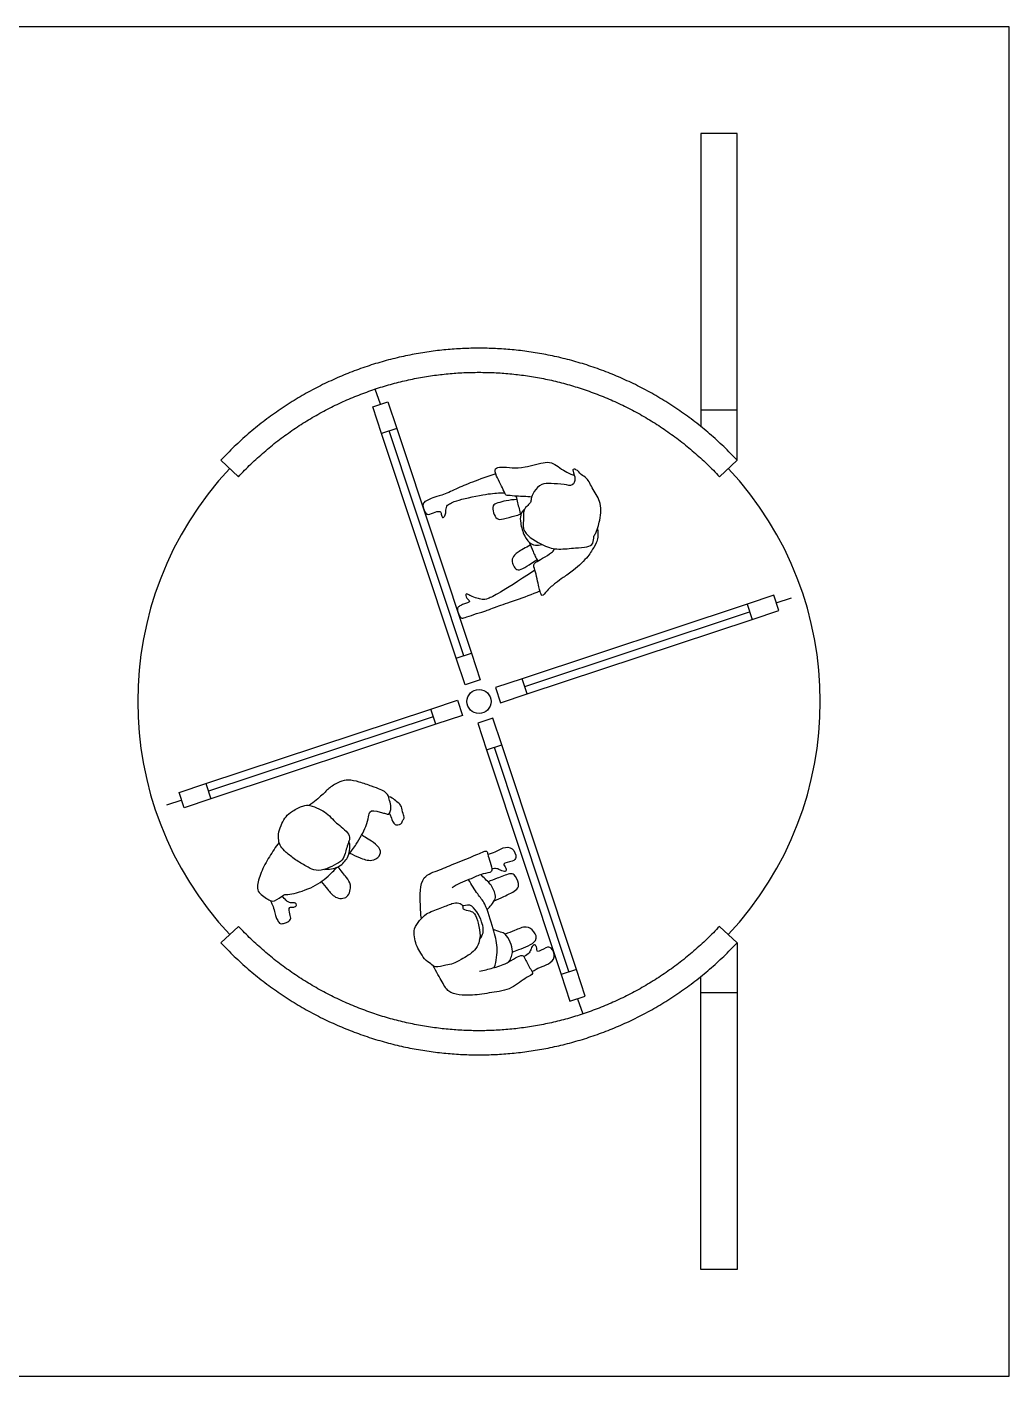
# Model space of a CAD drawing. Header units: millimetres. Extents: x 0.1 to 35.7, y -0.3 to 32.7.
# Drawn here: x 32.621 to 35.727, y 5.319 to 9.586 of the extents above; entities that cross this region are included whole.
import ezdxf

# ---------------------------------------------------------------- set-up
doc = ezdxf.new("R2010")
doc.units = ezdxf.units.MM
for name, color, linetype, true_color in [('AG-DIAGRAM', 7, 'Continuous', 0xfecc66), ('AG-DOORS', 7, 'Continuous', 0x66ccff), ('AG-PEOPLE', 7, 'Continuous', 0xfb0207), ('AG-WALLS', 7, 'Continuous', 0x6666ff), ('X-VPRT', 6, 'Continuous', 0xff00ff)]:
    doc.layers.add(name, color=color, linetype=linetype, true_color=true_color)

msp = doc.modelspace()

# ---------------------------------------------------------------- linework, layer by layer
at = {"layer": 'AG-DIAGRAM'}
for start, end in [(136.9272, 223.0728), (136.9272, 223.0728), (316.9272, 43.0728), (316.9272, 43.0728)]:
    msp.add_arc((34.0507, 7.4523), 1.0795, start, end, dxfattribs=at)
at = {"layer": 'AG-DOORS'}
for p, q in [((33.9786, 7.589), (33.7426, 8.3002)), ((33.9786, 7.589), (33.7426, 8.3002)), ((33.7908, 8.3162), (34.0268, 7.605)), ((33.7908, 8.3162), (34.0268, 7.605)), ((34.8985, 7.7604), (34.1873, 7.5244)), ((34.8985, 7.7604), (34.1873, 7.5244)), ((34.2033, 7.4762), (34.9145, 7.7122)), ((34.2033, 7.4762), (34.9145, 7.7122)), ((33.1868, 7.1925), (33.898, 7.4285)), ((33.1868, 7.1925), (33.898, 7.4285)), ((33.914, 7.3802), (33.2028, 7.1443)), ((33.914, 7.3802), (33.2028, 7.1443)), ((34.0745, 7.2997), (34.3105, 6.5885)), ((34.0745, 7.2997), (34.3105, 6.5885)), ((34.3587, 6.6045), (34.1228, 7.3157)), ((34.3587, 6.6045), (34.1228, 7.3157))]:
    msp.add_line(p, q, dxfattribs=at)
for points in [[(33.7387, 8.3925), (33.7227, 8.4408)], [(33.7387, 8.3925), (33.7227, 8.4408)], [(34.0027, 7.597), (33.7667, 8.3082)], [(34.0027, 7.597), (33.7667, 8.3082)], [(34.9909, 7.7643), (35.0391, 7.7803)], [(34.9909, 7.7643), (35.0391, 7.7803)], [(34.1953, 7.5003), (34.9065, 7.7363)], [(34.1953, 7.5003), (34.9065, 7.7363)], [(33.906, 7.4043), (33.1948, 7.1684)], [(33.906, 7.4043), (33.1948, 7.1684)], [(34.0986, 7.3077), (34.3346, 6.5965)], [(34.0986, 7.3077), (34.3346, 6.5965)], [(33.1105, 7.1404), (33.0622, 7.1244)], [(33.1105, 7.1404), (33.0622, 7.1244)], [(34.3626, 6.5121), (34.3786, 6.4639)], [(34.3626, 6.5121), (34.3786, 6.4639)]]:
    msp.add_lwpolyline(points, dxfattribs=at)
for points in [[(33.7908, 8.3162), (33.7426, 8.3002), (33.7146, 8.3845), (33.7628, 8.4005)], [(33.7908, 8.3162), (33.7426, 8.3002), (33.7146, 8.3845), (33.7628, 8.4005)], [(34.8985, 7.7604), (34.9145, 7.7122), (34.9989, 7.7402), (34.9829, 7.7884)], [(34.8985, 7.7604), (34.9145, 7.7122), (34.9989, 7.7402), (34.9829, 7.7884)], [(34.0548, 7.5206), (34.0066, 7.5046), (33.9786, 7.589), (34.0268, 7.605)], [(34.0548, 7.5206), (34.0066, 7.5046), (33.9786, 7.589), (34.0268, 7.605)], [(34.1029, 7.4964), (34.1189, 7.4482), (34.2033, 7.4762), (34.1873, 7.5244)], [(34.1029, 7.4964), (34.1189, 7.4482), (34.2033, 7.4762), (34.1873, 7.5244)], [(33.9824, 7.4564), (33.9984, 7.4082), (33.914, 7.3802), (33.898, 7.4285)], [(33.9824, 7.4564), (33.9984, 7.4082), (33.914, 7.3802), (33.898, 7.4285)], [(34.0948, 7.4001), (34.0465, 7.3841), (34.0745, 7.2997), (34.1228, 7.3157)], [(34.0948, 7.4001), (34.0465, 7.3841), (34.0745, 7.2997), (34.1228, 7.3157)], [(33.1868, 7.1925), (33.2028, 7.1443), (33.1184, 7.1163), (33.1025, 7.1645)], [(33.1868, 7.1925), (33.2028, 7.1443), (33.1184, 7.1163), (33.1025, 7.1645)], [(34.3587, 6.6045), (34.3105, 6.5885), (34.3385, 6.5041), (34.3867, 6.5201)], [(34.3587, 6.6045), (34.3105, 6.5885), (34.3385, 6.5041), (34.3867, 6.5201)]]:
    msp.add_lwpolyline(points, close=True, dxfattribs=at)
msp.add_circle((34.0507, 7.4523), 0.0381, dxfattribs=at)
msp.add_circle((34.0507, 7.4523), 0.0381, dxfattribs=at)
at = {"layer": 'AG-PEOPLE'}
for points, knots in [([(34.2171, 8.0985), (34.2092, 8.0996), (34.1927, 8.1014), (34.1705, 8.1008), (34.1449, 8.1048), (34.1351, 8.1033), (34.1303, 8.1192), (34.105, 8.1633), (34.0984, 8.1906), (34.1227, 8.1957), (34.1571, 8.1906), (34.1959, 8.1914), (34.2603, 8.2116), (34.2867, 8.2078), (34.324, 8.1767), (34.346, 8.1706), (34.3525, 8.1672)], [0.022023, 0.022023, 0.022023, 0.022023, 0.289398, 0.570306, 0.859989, 1.018546, 1.230702, 1.651228, 1.924695, 2.17212, 2.509109, 2.876754, 3.339024, 3.633365, 4.039354, 4.291366, 4.291366, 4.291366, 4.291366]), ([(34.2171, 8.0985), (34.2092, 8.0996), (34.1927, 8.1014), (34.1705, 8.1008), (34.1449, 8.1048), (34.1351, 8.1033), (34.1303, 8.1192), (34.105, 8.1633), (34.0984, 8.1906), (34.1227, 8.1957), (34.1571, 8.1906), (34.1959, 8.1914), (34.2603, 8.2116), (34.2867, 8.2078), (34.324, 8.1767), (34.346, 8.1706), (34.3525, 8.1672)], [0.022023, 0.022023, 0.022023, 0.022023, 0.289398, 0.570306, 0.859989, 1.018546, 1.230702, 1.651228, 1.924695, 2.17212, 2.509109, 2.876754, 3.339024, 3.633365, 4.039354, 4.291366, 4.291366, 4.291366, 4.291366]), ([(34.1036, 8.1725), (34.0782, 8.1643), (34.0274, 8.146), (33.9796, 8.1254), (33.9344, 8.1041), (33.9045, 8.0984), (33.887, 8.0885), (33.8723, 8.081), (33.8738, 8.063), (33.8848, 8.0399), (33.9058, 8.0486), (33.9281, 8.0573), (33.9315, 8.0455), (33.9344, 8.0308), (33.9443, 8.0403), (33.9464, 8.0525), (33.9463, 8.0724), (33.965, 8.0801), (33.9691, 8.0861), (34.0668, 8.1089), (34.1099, 8.1119), (34.1272, 8.1128), (34.1318, 8.1129)], [0.092993, 0.092993, 0.092993, 0.092993, 0.571784, 1.0203, 1.434491, 1.759188, 2.023127, 2.246838, 2.487274, 2.761234, 3.027036, 3.297389, 3.483305, 3.682118, 3.855547, 4.071751, 4.30894, 4.552865, 4.924287, 5.41607, 5.834538, 5.991066, 5.991066, 5.991066, 5.991066]), ([(34.1036, 8.1725), (34.0782, 8.1643), (34.0274, 8.146), (33.9796, 8.1254), (33.9344, 8.1041), (33.9045, 8.0984), (33.887, 8.0885), (33.8723, 8.081), (33.8738, 8.063), (33.8848, 8.0399), (33.9058, 8.0486), (33.9281, 8.0573), (33.9315, 8.0455), (33.9344, 8.0308), (33.9443, 8.0403), (33.9464, 8.0525), (33.9463, 8.0724), (33.965, 8.0801), (33.9691, 8.0861), (34.0668, 8.1089), (34.1099, 8.1119), (34.1272, 8.1128), (34.1318, 8.1129)], [0.092993, 0.092993, 0.092993, 0.092993, 0.571784, 1.0203, 1.434491, 1.759188, 2.023127, 2.246838, 2.487274, 2.761234, 3.027036, 3.297389, 3.483305, 3.682118, 3.855547, 4.071751, 4.30894, 4.552865, 4.924287, 5.41607, 5.834538, 5.991066, 5.991066, 5.991066, 5.991066]), ([(34.3473, 8.1856), (34.3488, 8.1875), (34.3602, 8.1877), (34.3734, 8.1683), (34.3941, 8.1606), (34.4104, 8.1208), (34.4411, 8.0809), (34.4332, 8.0204), (34.4212, 7.9852), (34.4126, 7.9753), (34.414, 7.9509), (34.391, 7.9391), (34.3551, 7.9389), (34.301, 7.9316), (34.2557, 7.9428), (34.1858, 7.9847), (34.1925, 8.0247), (34.1891, 8.0582), (34.2046, 8.0722), (34.2147, 8.0816), (34.2149, 8.0943), (34.224, 8.1174), (34.2476, 8.1438), (34.2788, 8.1411), (34.3186, 8.1408), (34.3481, 8.1311), (34.3566, 8.1577), (34.3513, 8.1712), (34.3473, 8.1856)], [0, 0, 0, 0, 0.540885, 1.348432, 2.125018, 3.206025, 4.411346, 5.725004, 6.742835, 7.338387, 8.116281, 8.91209, 9.94063, 11.17911, 12.377253, 13.833756, 14.859167, 15.816998, 16.56186, 17.170043, 17.747979, 18.592705, 19.567613, 20.494571, 21.592605, 22.456427, 23.238938, 24.011374, 24.011374, 24.011374, 24.011374]), ([(34.3473, 8.1856), (34.3488, 8.1875), (34.3602, 8.1877), (34.3734, 8.1683), (34.3941, 8.1606), (34.4104, 8.1208), (34.4411, 8.0809), (34.4332, 8.0204), (34.4212, 7.9852), (34.4126, 7.9753), (34.414, 7.9509), (34.391, 7.9391), (34.3551, 7.9389), (34.301, 7.9316), (34.2557, 7.9428), (34.1858, 7.9847), (34.1925, 8.0247), (34.1891, 8.0582), (34.2046, 8.0722), (34.2147, 8.0816), (34.2149, 8.0943), (34.224, 8.1174), (34.2476, 8.1438), (34.2788, 8.1411), (34.3186, 8.1408), (34.3481, 8.1311), (34.3566, 8.1577), (34.3513, 8.1712), (34.3473, 8.1856)], [0, 0, 0, 0, 0.540885, 1.348432, 2.125018, 3.206025, 4.411346, 5.725004, 6.742835, 7.338387, 8.116281, 8.91209, 9.94063, 11.17911, 12.377253, 13.833756, 14.859167, 15.816998, 16.56186, 17.170043, 17.747979, 18.592705, 19.567613, 20.494571, 21.592605, 22.456427, 23.238938, 24.011374, 24.011374, 24.011374, 24.011374]), ([(34.1702, 8.0912), (34.1589, 8.0907), (34.1367, 8.0879), (34.111, 8.0812), (34.091, 8.0731), (34.0959, 8.0487), (34.1059, 8.0269), (34.1286, 8.0291), (34.1638, 8.0398), (34.1759, 8.0429), (34.1821, 8.0446)], [0, 0, 0, 0, 0.333388, 0.633093, 0.872651, 1.140332, 1.405914, 1.661957, 2.010267, 2.261384, 2.261384, 2.261384, 2.261384]), ([(34.1702, 8.0912), (34.1589, 8.0907), (34.1367, 8.0879), (34.111, 8.0812), (34.091, 8.0731), (34.0959, 8.0487), (34.1059, 8.0269), (34.1286, 8.0291), (34.1638, 8.0398), (34.1759, 8.0429), (34.1821, 8.0446)], [0, 0, 0, 0, 0.333388, 0.633093, 0.872651, 1.140332, 1.405914, 1.661957, 2.010267, 2.261384, 2.261384, 2.261384, 2.261384]), ([(34.1677, 8.1018), (34.1693, 8.0947), (34.1727, 8.0805), (34.1792, 8.055), (34.1827, 8.0423)], [0, 0, 0, 0, 0.2681262, 0.6282849, 0.6282849, 0.6282849, 0.6282849]), ([(34.1677, 8.1018), (34.1693, 8.0947), (34.1727, 8.0805), (34.1792, 8.055), (34.1827, 8.0423)], [0, 0, 0, 0, 0.2681262, 0.6282849, 0.6282849, 0.6282849, 0.6282849]), ([(34.1945, 8.0604), (34.1886, 8.0567), (34.1803, 8.0412), (34.1813, 8.0163), (34.1925, 7.9743), (34.2146, 7.9479), (34.2323, 7.9454), (34.2507, 7.9485)], [0.034565, 0.034565, 0.034565, 0.034565, 0.293128, 0.582098, 0.959546, 1.2874, 1.568541, 1.568541, 1.568541, 1.568541]), ([(34.1945, 8.0604), (34.1886, 8.0567), (34.1803, 8.0412), (34.1813, 8.0163), (34.1925, 7.9743), (34.2146, 7.9479), (34.2323, 7.9454), (34.2507, 7.9485)], [0.034565, 0.034565, 0.034565, 0.034565, 0.293128, 0.582098, 0.959546, 1.2874, 1.568541, 1.568541, 1.568541, 1.568541]), ([(34.4253, 7.9983), (34.429, 7.9774), (34.4241, 7.9538), (34.4058, 7.9277), (34.3958, 7.9099), (34.3502, 7.8659), (34.3176, 7.8455), (34.2929, 7.8267), (34.2667, 7.8064), (34.2499, 7.78), (34.2437, 7.8021), (34.2399, 7.8141), (34.2291, 7.8671), (34.2213, 7.885), (34.231, 7.8939), (34.2518, 7.9051), (34.28, 7.9222), (34.2863, 7.9284), (34.289, 7.9359)], [5.845179, 5.845179, 5.845179, 5.845179, 6.205684, 6.527967, 6.798974, 7.263743, 7.639304, 7.962049, 8.317199, 8.592265, 8.81089, 9.044979, 9.478707, 9.730114, 9.917289, 10.211624, 10.553133, 10.751482, 10.751482, 10.751482, 10.751482]), ([(34.4253, 7.9983), (34.429, 7.9774), (34.4241, 7.9538), (34.4058, 7.9277), (34.3958, 7.9099), (34.3502, 7.8659), (34.3176, 7.8455), (34.2929, 7.8267), (34.2667, 7.8064), (34.2499, 7.78), (34.2437, 7.8021), (34.2399, 7.8141), (34.2291, 7.8671), (34.2213, 7.885), (34.231, 7.8939), (34.2518, 7.9051), (34.28, 7.9222), (34.2863, 7.9284), (34.289, 7.9359)], [5.845179, 5.845179, 5.845179, 5.845179, 6.205684, 6.527967, 6.798974, 7.263743, 7.639304, 7.962049, 8.317199, 8.592265, 8.81089, 9.044979, 9.478707, 9.730114, 9.917289, 10.211624, 10.553133, 10.751482, 10.751482, 10.751482, 10.751482]), ([(34.213, 7.947), (34.206, 7.9433), (34.1835, 7.9306), (34.1617, 7.9173), (34.1526, 7.8982), (34.1597, 7.8827), (34.1688, 7.8657), (34.191, 7.8715), (34.2097, 7.8858), (34.2297, 7.8982), (34.2342, 7.9011)], [0.130877, 0.130877, 0.130877, 0.130877, 0.300998, 0.613155, 0.860895, 1.092911, 1.324967, 1.578343, 1.873404, 2.021522, 2.021522, 2.021522, 2.021522]), ([(34.213, 7.947), (34.206, 7.9433), (34.1835, 7.9306), (34.1617, 7.9173), (34.1526, 7.8982), (34.1597, 7.8827), (34.1688, 7.8657), (34.191, 7.8715), (34.2097, 7.8858), (34.2297, 7.8982), (34.2342, 7.9011)], [0.130877, 0.130877, 0.130877, 0.130877, 0.300998, 0.613155, 0.860895, 1.092911, 1.324967, 1.578343, 1.873404, 2.021522, 2.021522, 2.021522, 2.021522]), ([(34.2089, 7.9565), (34.2131, 7.9466), (34.2219, 7.927), (34.2277, 7.9125), (34.2338, 7.9016), (34.2368, 7.8968)], [0, 0, 0, 0, 0.324784, 0.5634052, 0.768802, 0.768802, 0.768802, 0.768802]), ([(34.2089, 7.9565), (34.2131, 7.9466), (34.2219, 7.927), (34.2277, 7.9125), (34.2338, 7.9016), (34.2368, 7.8968)], [0, 0, 0, 0, 0.324784, 0.5634052, 0.768802, 0.768802, 0.768802, 0.768802]), ([(34.2275, 7.8681), (34.1686, 7.8284), (34.1077, 7.7916), (34.0779, 7.7756), (34.0599, 7.7744), (34.0456, 7.7784), (34.023, 7.7864), (34.0143, 7.7934), (34.0081, 7.7926), (34.0087, 7.7837), (34.016, 7.775), (34.0231, 7.7684), (34.0152, 7.7639), (34.0017, 7.76), (33.9897, 7.7551), (33.9816, 7.7486), (33.9823, 7.7388), (33.9863, 7.7282), (33.9937, 7.7142), (34.0036, 7.7165), (34.0336, 7.7276), (34.0702, 7.7383), (34.0836, 7.7434), (34.1005, 7.7506), (34.1616, 7.7714), (34.2197, 7.7914), (34.2434, 7.8028)], [0.003906, 0.003906, 0.003906, 0.003906, 0.094916, 0.189831, 0.284747, 0.379662, 0.474578, 0.569493, 0.664409, 0.759324, 0.85424, 0.949155, 1.044071, 1.138986, 1.233902, 1.328817, 1.423733, 1.518648, 1.613564, 1.708479, 1.803395, 1.89831, 1.993226, 2.088141, 2.183057, 2.265888, 2.265888, 2.265888, 2.265888]), ([(34.2275, 7.8681), (34.1686, 7.8284), (34.1077, 7.7916), (34.0779, 7.7756), (34.0599, 7.7744), (34.0456, 7.7784), (34.023, 7.7864), (34.0143, 7.7934), (34.0081, 7.7926), (34.0087, 7.7837), (34.016, 7.775), (34.0231, 7.7684), (34.0152, 7.7639), (34.0017, 7.76), (33.9897, 7.7551), (33.9816, 7.7486), (33.9823, 7.7388), (33.9863, 7.7282), (33.9937, 7.7142), (34.0036, 7.7165), (34.0336, 7.7276), (34.0702, 7.7383), (34.0836, 7.7434), (34.1005, 7.7506), (34.1616, 7.7714), (34.2197, 7.7914), (34.2434, 7.8028)], [0.003906, 0.003906, 0.003906, 0.003906, 0.094916, 0.189831, 0.284747, 0.379662, 0.474578, 0.569493, 0.664409, 0.759324, 0.85424, 0.949155, 1.044071, 1.138986, 1.233902, 1.328817, 1.423733, 1.518648, 1.613564, 1.708479, 1.803395, 1.89831, 1.993226, 2.088141, 2.183057, 2.265888, 2.265888, 2.265888, 2.265888]), ([(33.6386, 6.969), (33.6471, 6.9792), (33.6663, 7.0042), (33.6941, 7.0552), (33.7015, 7.0869), (33.7034, 7.1063), (33.7158, 7.1092), (33.7413, 7.101), (33.7542, 7.0986), (33.7676, 7.0918), (33.7742, 7.1189), (33.7676, 7.1391), (33.7637, 7.1573), (33.7462, 7.173), (33.7329, 7.1761), (33.6749, 7.1976), (33.638, 7.2057), (33.6098, 7.1996), (33.5767, 7.1801), (33.5565, 7.1571), (33.5287, 7.135), (33.5137, 7.1236)], [4.427328, 4.427328, 4.427328, 4.427328, 4.743516, 5.219621, 5.56574, 5.785522, 6.69906, 6.993386, 7.222241, 7.416602, 7.667873, 7.946573, 8.200033, 8.462173, 9.549757, 10.002087, 10.357411, 10.665623, 11.024266, 11.371686, 11.759121, 11.759121, 11.759121, 11.759121]), ([(33.6386, 6.969), (33.6471, 6.9792), (33.6663, 7.0042), (33.6941, 7.0552), (33.7015, 7.0869), (33.7034, 7.1063), (33.7158, 7.1092), (33.7413, 7.101), (33.7542, 7.0986), (33.7676, 7.0918), (33.7742, 7.1189), (33.7676, 7.1391), (33.7637, 7.1573), (33.7462, 7.173), (33.7329, 7.1761), (33.6749, 7.1976), (33.638, 7.2057), (33.6098, 7.1996), (33.5767, 7.1801), (33.5565, 7.1571), (33.5287, 7.135), (33.5137, 7.1236)], [4.427328, 4.427328, 4.427328, 4.427328, 4.743516, 5.219621, 5.56574, 5.785522, 6.69906, 6.993386, 7.222241, 7.416602, 7.667873, 7.946573, 8.200033, 8.462173, 9.549757, 10.002087, 10.357411, 10.665623, 11.024266, 11.371686, 11.759121, 11.759121, 11.759121, 11.759121]), ([(33.7671, 7.0979), (33.7689, 7.095), (33.7734, 7.0869), (33.7781, 7.0679), (33.7911, 7.0591), (33.8082, 7.0646), (33.8069, 7.0746), (33.8168, 7.0837), (33.8094, 7.0984), (33.8068, 7.1201), (33.7981, 7.1294), (33.7851, 7.1396), (33.7736, 7.1492), (33.7647, 7.1512)], [0.076677, 0.076677, 0.076677, 0.076677, 0.227368, 0.470844, 0.709044, 1.211532, 1.412507, 1.607913, 1.83551, 2.109389, 2.313272, 2.549061, 2.745475, 2.745475, 2.745475, 2.745475]), ([(33.7671, 7.0979), (33.7689, 7.095), (33.7734, 7.0869), (33.7781, 7.0679), (33.7911, 7.0591), (33.8082, 7.0646), (33.8069, 7.0746), (33.8168, 7.0837), (33.8094, 7.0984), (33.8068, 7.1201), (33.7981, 7.1294), (33.7851, 7.1396), (33.7736, 7.1492), (33.7647, 7.1512)], [0.076677, 0.076677, 0.076677, 0.076677, 0.227368, 0.470844, 0.709044, 1.211532, 1.412507, 1.607913, 1.83551, 2.109389, 2.313272, 2.549061, 2.745475, 2.745475, 2.745475, 2.745475]), ([(33.4183, 7.0068), (33.4073, 6.9922), (33.3872, 6.9617), (33.3607, 6.9138), (33.3471, 6.8685), (33.3528, 6.8477), (33.3706, 6.8354), (33.3858, 6.8239), (33.4053, 6.8173), (33.4325, 6.8443), (33.4527, 6.8399), (33.5239, 6.8618), (33.5656, 6.8914), (33.5926, 6.9182), (33.6018, 6.9279)], [0, 0, 0, 0, 0.430576, 0.868251, 1.259868, 1.507448, 1.759995, 2.005663, 2.243128, 2.57976, 2.832661, 3.311754, 3.784606, 4.044437, 4.044437, 4.044437, 4.044437]), ([(33.4183, 7.0068), (33.4073, 6.9922), (33.3872, 6.9617), (33.3607, 6.9138), (33.3471, 6.8685), (33.3528, 6.8477), (33.3706, 6.8354), (33.3858, 6.8239), (33.4053, 6.8173), (33.4325, 6.8443), (33.4527, 6.8399), (33.5239, 6.8618), (33.5656, 6.8914), (33.5926, 6.9182), (33.6018, 6.9279)], [0, 0, 0, 0, 0.430576, 0.868251, 1.259868, 1.507448, 1.759995, 2.005663, 2.243128, 2.57976, 2.832661, 3.311754, 3.784606, 4.044437, 4.044437, 4.044437, 4.044437]), ([(33.642, 6.9731), (33.6518, 6.9676), (33.6725, 6.9586), (33.7101, 6.9443), (33.738, 6.9618), (33.7413, 6.9865), (33.7173, 7.0072), (33.6957, 7.0193), (33.6844, 7.027), (33.6797, 7.0297)], [0.022532, 0.022532, 0.022532, 0.022532, 0.333111, 0.679808, 0.946809, 1.205089, 1.505859, 1.788559, 1.998849, 1.998849, 1.998849, 1.998849]), ([(33.642, 6.9731), (33.6518, 6.9676), (33.6725, 6.9586), (33.7101, 6.9443), (33.738, 6.9618), (33.7413, 6.9865), (33.7173, 7.0072), (33.6957, 7.0193), (33.6844, 7.027), (33.6797, 7.0297)], [0.022532, 0.022532, 0.022532, 0.022532, 0.333111, 0.679808, 0.946809, 1.205089, 1.505859, 1.788559, 1.998849, 1.998849, 1.998849, 1.998849]), ([(33.8687, 6.7659), (33.8661, 6.7803), (33.8656, 6.8191), (33.8608, 6.8993), (33.925, 6.9181), (33.9766, 6.9417), (34.0368, 6.9639), (34.0768, 6.9844), (34.078, 6.9675), (34.0857, 6.9447), (34.0944, 6.9181), (34.0847, 6.9098), (34.0533, 6.9065), (34.0225, 6.8888), (33.9904, 6.879), (33.9741, 6.8687), (33.9663, 6.8634)], [6.682038, 6.682038, 6.682038, 6.682038, 7.076266, 7.806153, 8.304227, 8.77662, 9.284333, 9.649979, 9.844608, 10.160206, 10.472731, 10.661147, 10.998544, 11.371438, 11.724832, 12.051545, 12.051545, 12.051545, 12.051545]), ([(33.8687, 6.7659), (33.8661, 6.7803), (33.8656, 6.8191), (33.8608, 6.8993), (33.925, 6.9181), (33.9766, 6.9417), (34.0368, 6.9639), (34.0768, 6.9844), (34.078, 6.9675), (34.0857, 6.9447), (34.0944, 6.9181), (34.0847, 6.9098), (34.0533, 6.9065), (34.0225, 6.8888), (33.9904, 6.879), (33.9741, 6.8687), (33.9663, 6.8634)], [6.682038, 6.682038, 6.682038, 6.682038, 7.076266, 7.806153, 8.304227, 8.77662, 9.284333, 9.649979, 9.844608, 10.160206, 10.472731, 10.661147, 10.998544, 11.371438, 11.724832, 12.051545, 12.051545, 12.051545, 12.051545]), ([(34.0784, 6.9694), (34.0864, 6.9713), (34.1035, 6.9756), (34.1261, 6.992), (34.1584, 6.9926), (34.1716, 6.9578), (34.1579, 6.9459), (34.1195, 6.9412), (34.1381, 6.9264), (34.1363, 6.9111), (34.1179, 6.9185), (34.1086, 6.9244), (34.0967, 6.9239), (34.0915, 6.9227)], [0.038839, 0.038839, 0.038839, 0.038839, 0.324329, 0.654038, 0.980089, 1.31306, 1.562526, 1.890179, 2.123217, 2.319335, 2.559559, 2.78492, 2.989829, 2.989829, 2.989829, 2.989829]), ([(34.0784, 6.9694), (34.0864, 6.9713), (34.1035, 6.9756), (34.1261, 6.992), (34.1584, 6.9926), (34.1716, 6.9578), (34.1579, 6.9459), (34.1195, 6.9412), (34.1381, 6.9264), (34.1363, 6.9111), (34.1179, 6.9185), (34.1086, 6.9244), (34.0967, 6.9239), (34.0915, 6.9227)], [0.038839, 0.038839, 0.038839, 0.038839, 0.324329, 0.654038, 0.980089, 1.31306, 1.562526, 1.890179, 2.123217, 2.319335, 2.559559, 2.78492, 2.989829, 2.989829, 2.989829, 2.989829]), ([(33.5518, 6.8826), (33.5581, 6.8742), (33.573, 6.8583), (33.5929, 6.8296), (33.6383, 6.8258), (33.6484, 6.8754), (33.6312, 6.8947), (33.6142, 6.9183), (33.6043, 6.929)], [0.019557, 0.019557, 0.019557, 0.019557, 0.312094, 0.629937, 0.948814, 1.258571, 1.538083, 1.876173, 1.876173, 1.876173, 1.876173]), ([(33.5518, 6.8826), (33.5581, 6.8742), (33.573, 6.8583), (33.5929, 6.8296), (33.6383, 6.8258), (33.6484, 6.8754), (33.6312, 6.8947), (33.6142, 6.9183), (33.6043, 6.929)], [0.019557, 0.019557, 0.019557, 0.019557, 0.312094, 0.629937, 0.948814, 1.258571, 1.538083, 1.876173, 1.876173, 1.876173, 1.876173]), ([(34.0991, 6.6107), (34.1057, 6.6311), (34.1126, 6.6764), (34.0952, 6.7317), (34.0726, 6.8137), (34.0459, 6.8417), (34.0271, 6.8733), (34.0179, 6.8883)], [0, 0, 0, 0, 0.49262, 0.970296, 1.525877, 1.91054, 2.357805, 2.357805, 2.357805, 2.357805]), ([(34.0991, 6.6107), (34.1057, 6.6311), (34.1126, 6.6764), (34.0952, 6.7317), (34.0726, 6.8137), (34.0459, 6.8417), (34.0271, 6.8733), (34.0179, 6.8883)], [0, 0, 0, 0, 0.49262, 0.970296, 1.525877, 1.91054, 2.357805, 2.357805, 2.357805, 2.357805]), ([(34.0761, 6.7941), (34.0797, 6.7974), (34.0864, 6.804), (34.1017, 6.8238), (34.1044, 6.8422), (34.0877, 6.8765), (34.0699, 6.8902), (34.0612, 6.9003), (34.0569, 6.905)], [0, 0, 0, 0, 0.233477, 0.532145, 0.79329, 1.163492, 1.458071, 1.725911, 1.725911, 1.725911, 1.725911]), ([(34.0761, 6.7941), (34.0797, 6.7974), (34.0864, 6.804), (34.1017, 6.8238), (34.1044, 6.8422), (34.0877, 6.8765), (34.0699, 6.8902), (34.0612, 6.9003), (34.0569, 6.905)], [0, 0, 0, 0, 0.233477, 0.532145, 0.79329, 1.163492, 1.458071, 1.725911, 1.725911, 1.725911, 1.725911]), ([(34.0988, 6.8219), (34.109, 6.8261), (34.1272, 6.8351), (34.1737, 6.8556), (34.1783, 6.8761), (34.164, 6.9076), (34.1457, 6.9087), (34.1084, 6.8928), (34.0886, 6.8857), (34.0794, 6.8823)], [0, 0, 0, 0, 0.353805, 0.775896, 1.041599, 1.377968, 1.615337, 2.001902, 2.313716, 2.313716, 2.313716, 2.313716]), ([(34.0988, 6.8219), (34.109, 6.8261), (34.1272, 6.8351), (34.1737, 6.8556), (34.1783, 6.8761), (34.164, 6.9076), (34.1457, 6.9087), (34.1084, 6.8928), (34.0886, 6.8857), (34.0794, 6.8823)], [0, 0, 0, 0, 0.353805, 0.775896, 1.041599, 1.377968, 1.615337, 2.001902, 2.313716, 2.313716, 2.313716, 2.313716]), ([(33.3909, 6.8227), (33.3932, 6.818), (33.3973, 6.8088), (33.4052, 6.7886), (33.4066, 6.7719), (33.4138, 6.7599), (33.4204, 6.7482), (33.4302, 6.7496), (33.4418, 6.753), (33.4588, 6.7622), (33.4516, 6.7799), (33.4482, 6.8049), (33.4649, 6.7996), (33.4758, 6.8076), (33.4697, 6.8169), (33.4571, 6.8139), (33.4466, 6.8183), (33.4398, 6.8241), (33.4328, 6.8309), (33.4279, 6.8373)], [0, 0, 0, 0, 0.230096, 0.50216, 0.734947, 0.945364, 1.136113, 1.297115, 1.500677, 1.734012, 1.966438, 2.230645, 2.437991, 2.636885, 2.793434, 2.998028, 3.190296, 3.368036, 3.574099, 3.574099, 3.574099, 3.574099]), ([(33.3909, 6.8227), (33.3932, 6.818), (33.3973, 6.8088), (33.4052, 6.7886), (33.4066, 6.7719), (33.4138, 6.7599), (33.4204, 6.7482), (33.4302, 6.7496), (33.4418, 6.753), (33.4588, 6.7622), (33.4516, 6.7799), (33.4482, 6.8049), (33.4649, 6.7996), (33.4758, 6.8076), (33.4697, 6.8169), (33.4571, 6.8139), (33.4466, 6.8183), (33.4398, 6.8241), (33.4328, 6.8309), (33.4279, 6.8373)], [0, 0, 0, 0, 0.230096, 0.50216, 0.734947, 0.945364, 1.136113, 1.297115, 1.500677, 1.734012, 1.966438, 2.230645, 2.437991, 2.636885, 2.793434, 2.998028, 3.190296, 3.368036, 3.574099, 3.574099, 3.574099, 3.574099]), ([(33.9458, 6.6179), (33.9547, 6.6199), (33.9693, 6.6218), (33.9949, 6.6365), (34.0393, 6.6623), (34.0502, 6.6891), (34.056, 6.712), (34.0495, 6.7509), (34.038, 6.7821), (34.0239, 6.7911), (33.9969, 6.7939), (34.0018, 6.8067), (33.9859, 6.8168), (33.9637, 6.8144), (33.9287, 6.7969), (33.8828, 6.7837), (33.8631, 6.7589), (33.841, 6.7345), (33.8498, 6.682), (33.8641, 6.6633), (33.8765, 6.6362), (33.8988, 6.6231), (33.9118, 6.6088), (33.9352, 6.6156), (33.9458, 6.6179)], [0, 0, 0, 0, 0.297584, 0.631064, 1.068635, 1.39533, 1.69617, 2.097861, 2.458938, 2.716293, 3.010442, 3.199165, 3.447293, 3.731671, 4.119196, 4.541864, 4.881702, 5.22714, 5.673063, 5.989311, 6.327668, 6.644571, 6.906626, 7.259736, 7.259736, 7.259736, 7.259736]), ([(33.9458, 6.6179), (33.9547, 6.6199), (33.9693, 6.6218), (33.9949, 6.6365), (34.0393, 6.6623), (34.0502, 6.6891), (34.056, 6.712), (34.0495, 6.7509), (34.038, 6.7821), (34.0239, 6.7911), (33.9969, 6.7939), (34.0018, 6.8067), (33.9859, 6.8168), (33.9637, 6.8144), (33.9287, 6.7969), (33.8828, 6.7837), (33.8631, 6.7589), (33.841, 6.7345), (33.8498, 6.682), (33.8641, 6.6633), (33.8765, 6.6362), (33.8988, 6.6231), (33.9118, 6.6088), (33.9352, 6.6156), (33.9458, 6.6179)], [0, 0, 0, 0, 0.297584, 0.631064, 1.068635, 1.39533, 1.69617, 2.097861, 2.458938, 2.716293, 3.010442, 3.199165, 3.447293, 3.731671, 4.119196, 4.541864, 4.881702, 5.22714, 5.673063, 5.989311, 6.327668, 6.644571, 6.906626, 7.259736, 7.259736, 7.259736, 7.259736]), ([(34.0526, 6.6998), (34.0557, 6.7032), (34.0625, 6.7131), (34.0658, 6.732), (34.0594, 6.7566), (34.0465, 6.7865), (34.0259, 6.8096), (34.0141, 6.8083), (33.9989, 6.8056)], [0.121052, 0.121052, 0.121052, 0.121052, 0.297289, 0.584433, 0.895396, 1.26174, 1.600834, 1.760925, 1.760925, 1.760925, 1.760925]), ([(34.0526, 6.6998), (34.0557, 6.7032), (34.0625, 6.7131), (34.0658, 6.732), (34.0594, 6.7566), (34.0465, 6.7865), (34.0259, 6.8096), (34.0141, 6.8083), (33.9989, 6.8056)], [0.121052, 0.121052, 0.121052, 0.121052, 0.297289, 0.584433, 0.895396, 1.26174, 1.600834, 1.760925, 1.760925, 1.760925, 1.760925]), ([(34.1454, 6.6291), (34.1488, 6.6341), (34.1541, 6.6454), (34.1591, 6.6633), (34.1499, 6.6913), (34.136, 6.7184), (34.1182, 6.7227), (34.1035, 6.7288), (34.0959, 6.731)], [0, 0, 0, 0, 0.262594, 0.520609, 0.853848, 1.185107, 1.43842, 1.738028, 1.738028, 1.738028, 1.738028]), ([(34.1454, 6.6291), (34.1488, 6.6341), (34.1541, 6.6454), (34.1591, 6.6633), (34.1499, 6.6913), (34.136, 6.7184), (34.1182, 6.7227), (34.1035, 6.7288), (34.0959, 6.731)], [0, 0, 0, 0, 0.262594, 0.520609, 0.853848, 1.185107, 1.43842, 1.738028, 1.738028, 1.738028, 1.738028]), ([(34.1569, 6.6605), (34.1629, 6.6623), (34.1791, 6.6684), (34.2409, 6.6903), (34.2264, 6.7264), (34.2, 6.7453), (34.1635, 6.7271), (34.1431, 6.7196), (34.133, 6.7168)], [0.078483, 0.078483, 0.078483, 0.078483, 0.321516, 0.797556, 1.122606, 1.448668, 1.830958, 2.166281, 2.166281, 2.166281, 2.166281]), ([(34.1569, 6.6605), (34.1629, 6.6623), (34.1791, 6.6684), (34.2409, 6.6903), (34.2264, 6.7264), (34.2, 6.7453), (34.1635, 6.7271), (34.1431, 6.7196), (34.133, 6.7168)], [0.078483, 0.078483, 0.078483, 0.078483, 0.321516, 0.797556, 1.122606, 1.448668, 1.830958, 2.166281, 2.166281, 2.166281, 2.166281]), ([(34.2188, 6.5983), (34.2269, 6.6029), (34.2432, 6.6124), (34.2705, 6.6205), (34.2947, 6.6419), (34.2809, 6.6765), (34.2626, 6.676), (34.2312, 6.6534), (34.2349, 6.6769), (34.2232, 6.6868), (34.2146, 6.669), (34.2116, 6.6571), (34.1993, 6.6479), (34.1927, 6.6454)], [0, 0, 0, 0, 0.324329, 0.654038, 0.980089, 1.31306, 1.562526, 1.890179, 2.123217, 2.319335, 2.559559, 2.78492, 3.066636, 3.066636, 3.066636, 3.066636]), ([(34.2188, 6.5983), (34.2269, 6.6029), (34.2432, 6.6124), (34.2705, 6.6205), (34.2947, 6.6419), (34.2809, 6.6765), (34.2626, 6.676), (34.2312, 6.6534), (34.2349, 6.6769), (34.2232, 6.6868), (34.2146, 6.669), (34.2116, 6.6571), (34.1993, 6.6479), (34.1927, 6.6454)], [0, 0, 0, 0, 0.324329, 0.654038, 0.980089, 1.31306, 1.562526, 1.890179, 2.123217, 2.319335, 2.559559, 2.78492, 3.066636, 3.066636, 3.066636, 3.066636]), ([(34.052, 6.5994), (34.0663, 6.602), (34.0956, 6.6098), (34.1374, 6.621), (34.1886, 6.6577), (34.1969, 6.636), (34.2125, 6.6061), (34.2259, 6.5901), (34.1965, 6.5794), (34.1552, 6.5405), (34.0886, 6.5317), (34.023, 6.5198), (33.9541, 6.5262), (33.9384, 6.5589), (33.9157, 6.5973), (33.9058, 6.6162)], [0, 0, 0, 0, 0.404899, 0.829805, 1.276298, 1.516647, 1.885942, 2.122553, 2.418487, 2.881882, 3.382407, 3.897515, 4.613825, 5.020942, 5.393355, 5.393355, 5.393355, 5.393355]), ([(34.052, 6.5994), (34.0663, 6.602), (34.0956, 6.6098), (34.1374, 6.621), (34.1886, 6.6577), (34.1969, 6.636), (34.2125, 6.6061), (34.2259, 6.5901), (34.1965, 6.5794), (34.1552, 6.5405), (34.0886, 6.5317), (34.023, 6.5198), (33.9541, 6.5262), (33.9384, 6.5589), (33.9157, 6.5973), (33.9058, 6.6162)], [0, 0, 0, 0, 0.404899, 0.829805, 1.276298, 1.516647, 1.885942, 2.122553, 2.418487, 2.881882, 3.382407, 3.897515, 4.613825, 5.020942, 5.393355, 5.393355, 5.393355, 5.393355])]:
    msp.add_open_spline(points, degree=3, knots=knots, dxfattribs=at)
for points in [[(33.4411, 6.9751), (33.449, 6.968), (33.4693, 6.9509), (33.5064, 6.9309), (33.5265, 6.9171), (33.5605, 6.9181), (33.594, 6.9349), (33.6199, 6.9494), (33.6283, 6.9728), (33.6313, 6.9882), (33.6406, 7.0117), (33.6429, 7.0269), (33.6267, 7.0476), (33.6038, 7.0638), (33.588, 7.0801), (33.5672, 7.1007), (33.5462, 7.1134), (33.5134, 7.1249), (33.4972, 7.125), (33.4573, 7.1051), (33.4396, 7.0889), (33.4272, 7.0667), (33.4162, 7.0399), (33.4161, 7.0115), (33.422, 6.9936), (33.4332, 6.9823), (33.4411, 6.9751)], [(33.4411, 6.9751), (33.449, 6.968), (33.4693, 6.9509), (33.5064, 6.9309), (33.5265, 6.9171), (33.5605, 6.9181), (33.594, 6.9349), (33.6199, 6.9494), (33.6283, 6.9728), (33.6313, 6.9882), (33.6406, 7.0117), (33.6429, 7.0269), (33.6267, 7.0476), (33.6038, 7.0638), (33.588, 7.0801), (33.5672, 7.1007), (33.5462, 7.1134), (33.5134, 7.1249), (33.4972, 7.125), (33.4573, 7.1051), (33.4396, 7.0889), (33.4272, 7.0667), (33.4162, 7.0399), (33.4161, 7.0115), (33.422, 6.9936), (33.4332, 6.9823), (33.4411, 6.9751)], [(33.5618, 6.9211), (33.5854, 6.922), (33.6103, 6.9294), (33.6237, 6.9438), (33.6355, 6.9579), (33.642, 6.9797), (33.644, 6.9981), (33.639, 7.0091)], [(33.5618, 6.9211), (33.5854, 6.922), (33.6103, 6.9294), (33.6237, 6.9438), (33.6355, 6.9579), (33.642, 6.9797), (33.644, 6.9981), (33.639, 7.0091)]]:
    msp.add_open_spline(points, degree=3, dxfattribs=at)
at = {"layer": 'AG-WALLS'}
for points in [[(34.867, 8.2156), (34.867, 9.2494), (34.7527, 9.2494), (34.7527, 8.3219)], [(34.867, 8.2156), (34.867, 9.2494), (34.7527, 9.2494), (34.7527, 8.3219)], [(34.867, 8.2156), (34.867, 8.3741), (34.7527, 8.3741), (34.7527, 8.3219)], [(34.867, 8.2156), (34.867, 8.3741), (34.7527, 8.3741), (34.7527, 8.3219)], [(33.2343, 8.2156), (33.2899, 8.1635)], [(33.2343, 8.2156), (33.2899, 8.1635)], [(34.8114, 8.1635), (34.867, 8.2156)], [(34.8114, 8.1635), (34.867, 8.2156)], [(33.2899, 6.7411), (33.2343, 6.6891)], [(33.2899, 6.7411), (33.2343, 6.6891)], [(34.867, 6.6891), (34.8114, 6.7411)], [(34.867, 6.6891), (34.8114, 6.7411)], [(34.867, 6.6891), (34.867, 6.5305), (34.7527, 6.5305), (34.7527, 6.5828)], [(34.867, 6.6891), (34.867, 5.6553), (34.7527, 5.6553), (34.7527, 6.5828)], [(34.867, 6.6891), (34.867, 6.5305), (34.7527, 6.5305), (34.7527, 6.5828)], [(34.867, 6.6891), (34.867, 5.6553), (34.7527, 5.6553), (34.7527, 6.5828)]]:
    msp.add_lwpolyline(points, dxfattribs=at)
for points, weights in [([(34.0507, 8.5699), (33.5656, 8.5699), (33.2343, 8.2156)], [1, 0.847606714025, 0.853794864004]), ([(34.0507, 8.5699), (33.5656, 8.5699), (33.2343, 8.2156)], [1, 0.847606714025, 0.853794864004]), ([(34.867, 8.2156), (34.5358, 8.5699), (34.0507, 8.5699)], [0.853794864004, 0.847606714025, 1]), ([(34.867, 8.2156), (34.5358, 8.5699), (34.0507, 8.5699)], [0.853794864004, 0.847606714025, 1]), ([(33.2899, 8.1635), (33.5986, 8.4937), (34.0507, 8.4937)], [0.853794864004, 0.847606714025, 1]), ([(33.2899, 8.1635), (33.5986, 8.4937), (34.0507, 8.4937)], [0.853794864004, 0.847606714025, 1]), ([(34.0507, 8.4937), (34.5027, 8.4937), (34.8114, 8.1635)], [1, 0.847606714025, 0.853794864004]), ([(34.0507, 8.4937), (34.5027, 8.4937), (34.8114, 8.1635)], [1, 0.847606714025, 0.853794864004])]:
    msp.add_rational_spline(points, weights, degree=2, dxfattribs=at)
for points, weights, knots in [([(34.8114, 6.7411), (34.5027, 6.4109), (34.0507, 6.4109), (33.5986, 6.4109), (33.2899, 6.7411)], [0.853794864004, 0.847606714025, 1, 0.847606714025, 0.853794864004], [-13.526184, -13.526184, -13.526184, -10.733775, -10.733775, -7.941366, -7.941366, -7.941366]), ([(34.8114, 6.7411), (34.5027, 6.4109), (34.0507, 6.4109), (33.5986, 6.4109), (33.2899, 6.7411)], [0.853794864004, 0.847606714025, 1, 0.847606714025, 0.853794864004], [-13.526184, -13.526184, -13.526184, -10.733775, -10.733775, -7.941366, -7.941366, -7.941366]), ([(33.2343, 6.6891), (33.5656, 6.3347), (34.0507, 6.3347), (34.5358, 6.3347), (34.867, 6.6891)], [0.853794864004, 0.847606714025, 1, 0.84760671401, 0.853794864005], [7.941366, 7.941366, 7.941366, 10.733775, 10.733775, 13.526184, 13.526184, 13.526184]), ([(33.2343, 6.6891), (33.5656, 6.3347), (34.0507, 6.3347), (34.5358, 6.3347), (34.867, 6.6891)], [0.853794864004, 0.847606714025, 1, 0.84760671401, 0.853794864005], [7.941366, 7.941366, 7.941366, 10.733775, 10.733775, 13.526184, 13.526184, 13.526184])]:
    msp.add_rational_spline(points, weights, degree=2, knots=knots, dxfattribs=at)
at = {"layer": 'X-VPRT'}
msp.add_lwpolyline([(22.0111, 9.5859), (22.0111, 5.3187), (35.7271, 5.3187), (35.7271, 9.5859)], close=True, dxfattribs=at)

doc.saveas('drawing.dxf')
